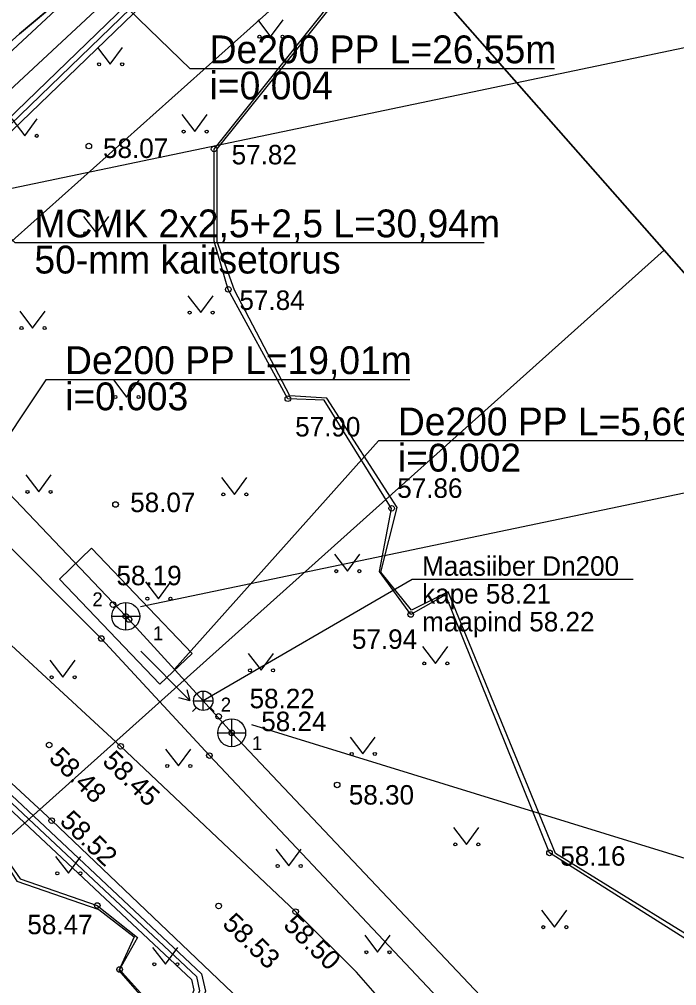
# Model space of a CAD drawing. Extents: x 639513 to 640386, y 6456184 to 6456827.
# Drawn here: x 640152.56 to 640176.17, y 6456562.03 to 6456596.75 of the extents above; entities that cross this region are included whole.
import ezdxf

# ---------------------------------------------------------------- set-up
doc = ezdxf.new("R2010")
doc.units = 0
for name, color, linetype in [('ABIJOONIS', 7, 'Continuous'), ('AED', 7, 'Continuous'), ('HALJASTUS', 7, 'Continuous'), ('KORGUS-EH2000', 7, 'Continuous'), ('KPKAABEL', 7, 'Continuous'), ('MOOTPIIR', 7, 'Continuous'), ('MPKAABEL', 7, 'Continuous'), ('PIIR', 7, 'Continuous'), ('SKKAEV', 7, 'Continuous'), ('SKTRASS', 7, 'Continuous'), ('TEE', 7, 'Continuous'), ('TORUNR', 7, 'Continuous'), ('VTRASS', 7, 'Continuous')]:
    doc.layers.add(name, color=color, linetype=linetype)

msp = doc.modelspace()

# ---------------------------------------------------------------- linework, layer by layer
at = {"layer": 'ABIJOONIS'}
for p, q in [((640144.004, 6456588.953), (640180.838, 6456596.661)), ((640156.904, 6456575.649), (640182.926, 6456581.099)), ((640156.918, 6456574.049), (640158.675, 6456572.27)), ((640158.571, 6456572.67), (640158.675, 6456572.27)), ((640158.277, 6456572.38), (640158.675, 6456572.27)), ((640160.895, 6456571.416), (640191.292, 6456562.028))]:
    msp.add_line(p, q, dxfattribs=at)
at = {"layer": 'AED'}
msp.add_lwpolyline([(640156.478, 6456598.189), (640147.233, 6456589.582), (640143.408, 6456586.07)], dxfattribs=at)
at = {"layer": 'HALJASTUS'}
for p, q in [((640161.121, 6456596.736), (640161.584, 6456596.129)), ((640161.584, 6456596.129), (640162.03, 6456596.736)), ((640155.358, 6456595.744), (640155.822, 6456595.138)), ((640155.822, 6456595.138), (640156.267, 6456595.744)), ((640158.394, 6456593.328), (640158.858, 6456592.721)), ((640158.858, 6456592.721), (640159.303, 6456593.328)), ((640152.292, 6456593.173), (640152.755, 6456592.566)), ((640152.755, 6456592.566), (640153.201, 6456593.173)), ((640154.863, 6456589.672), (640155.326, 6456589.066)), ((640155.326, 6456589.066), (640155.772, 6456589.672)), ((640158.611, 6456586.822), (640159.075, 6456586.216)), ((640159.075, 6456586.216), (640159.52, 6456586.822)), ((640152.57, 6456586.265), (640153.034, 6456585.658)), ((640153.034, 6456585.658), (640153.479, 6456586.265)), ((640155.947, 6456583.786), (640156.411, 6456583.18)), ((640156.411, 6456583.18), (640156.856, 6456583.786)), ((640152.787, 6456580.379), (640153.251, 6456579.772)), ((640153.251, 6456579.772), (640153.696, 6456580.379)), ((640159.819, 6456580.286), (640160.283, 6456579.679)), ((640160.283, 6456579.679), (640160.728, 6456580.286)), ((640163.878, 6456577.529), (640164.341, 6456576.922)), ((640164.341, 6456576.922), (640164.787, 6456577.529)), ((640157.093, 6456576.537), (640157.557, 6456575.931)), ((640157.557, 6456575.931), (640158.002, 6456576.537)), ((640167.038, 6456574.214), (640167.501, 6456573.607)), ((640167.501, 6456573.607), (640167.947, 6456574.214)), ((640160.78, 6456573.966), (640161.243, 6456573.359)), ((640161.243, 6456573.359), (640161.689, 6456573.966)), ((640153.655, 6456573.718), (640154.118, 6456573.111)), ((640154.118, 6456573.111), (640154.564, 6456573.718)), ((640164.435, 6456570.961), (640164.899, 6456570.354)), ((640164.899, 6456570.354), (640165.344, 6456570.961)), ((640157.806, 6456570.527), (640158.269, 6456569.921)), ((640158.269, 6456569.921), (640158.715, 6456570.527)), ((640168.153, 6456567.708), (640168.616, 6456567.102)), ((640168.616, 6456567.102), (640169.062, 6456567.708)), ((640161.771, 6456566.934), (640162.235, 6456566.327)), ((640162.235, 6456566.327), (640162.68, 6456566.934)), ((640153.856, 6456566.67), (640154.319, 6456566.064)), ((640154.319, 6456566.064), (640154.765, 6456566.67)), ((640171.313, 6456564.734), (640171.776, 6456564.128)), ((640171.776, 6456564.128), (640172.222, 6456564.734)), ((640164.962, 6456563.836), (640165.425, 6456563.229)), ((640165.425, 6456563.229), (640165.871, 6456563.836)), ((640157.341, 6456563.402), (640157.805, 6456562.796)), ((640157.805, 6456562.796), (640158.25, 6456563.402))]:
    msp.add_line(p, q, dxfattribs=at)
for points in [[(640205.603, 6456535.352), (640196.678, 6456543.296), (640190.561, 6456548.236), (640183.199, 6456559.459), (640171.602, 6456566.798), (640167.859, 6456576.069), (640166.617, 6456575.364), (640165.489, 6456576.906), (640165.93, 6456579.18), (640163.511, 6456583.07), (640162.203, 6456583.12), (640160.061, 6456587.048), (640159.553, 6456588.782), (640159.549, 6456592.093), (640164.009, 6456597.678), (640167.979, 6456603.684), (640171.451, 6456608.073), (640167.596, 6456612.305), (640164.124, 6456616.497), (640163.435, 6456618.206), (640167.795, 6456627.832), (640161.456, 6456631.366), (640155.934, 6456636.291), (640152.722, 6456639.719)], [(640124.832, 6456566.928), (640133.138, 6456568.562), (640135.648, 6456567.23), (640136.537, 6456568.434), (640137.864, 6456568.892), (640145.705, 6456569.146), (640147.336, 6456569.582), (640149.785, 6456566.979), (640151.476, 6456567.454), (640152.583, 6456565.863), (640155.354, 6456564.907), (640156.796, 6456563.762), (640156.158, 6456562.609), (640158.089, 6456560.454), (640159.778, 6456561.351), (640161.676, 6456559.567), (640160.483, 6456558.558), (640161.543, 6456557.284), (640162.907, 6456558.887), (640162.997, 6456559.057)]]:
    msp.add_lwpolyline(points, dxfattribs=at)
for centre in [(640161.183, 6456596.129), (640162.012, 6456596.129), (640155.421, 6456595.138), (640156.25, 6456595.138), (640153.183, 6456592.566), (640158.457, 6456592.721), (640159.286, 6456592.721), (640154.925, 6456589.066), (640155.754, 6456589.066), (640158.674, 6456586.216), (640159.502, 6456586.216), (640152.633, 6456585.658), (640153.462, 6456585.658), (640156.009, 6456583.18), (640156.838, 6456583.18), (640152.85, 6456579.772), (640153.678, 6456579.772), (640159.882, 6456579.679), (640160.711, 6456579.679), (640163.94, 6456576.922), (640164.769, 6456576.922), (640157.156, 6456575.931), (640157.984, 6456575.931), (640167.1, 6456573.607), (640167.929, 6456573.607), (640153.717, 6456573.111), (640154.546, 6456573.111), (640160.842, 6456573.359), (640161.671, 6456573.359), (640164.498, 6456570.354), (640165.326, 6456570.354), (640157.868, 6456569.921), (640158.697, 6456569.921), (640168.215, 6456567.102), (640169.044, 6456567.102), (640161.834, 6456566.327), (640162.662, 6456566.327), (640153.918, 6456566.064), (640154.747, 6456566.064), (640171.375, 6456564.128), (640172.204, 6456564.128), (640165.024, 6456563.229), (640165.853, 6456563.229), (640157.404, 6456562.796), (640158.232, 6456562.796)]:
    msp.add_circle(centre, 0.055, dxfattribs=at)
at = {"layer": 'KORGUS-EH2000'}
for centre in [(640155.052, 6456592.199), (640159.549, 6456592.093), (640160.061, 6456587.048), (640162.203, 6456583.12), (640156.012, 6456579.317), (640165.93, 6456579.18), (640155.922, 6456575.721), (640156.381, 6456575.3), (640156.498, 6456575.184), (640166.617, 6456575.364), (640155.501, 6456574.504), (640159.713, 6456571.703), (640160.186, 6456571.113), (640153.627, 6456570.676), (640156.195, 6456570.629), (640159.384, 6456570.295), (640163.974, 6456569.241), (640153.719, 6456567.958), (640171.602, 6456566.798), (640155.354, 6456564.907), (640159.716, 6456564.892), (640162.479, 6456564.687), (640156.158, 6456562.609)]:
    msp.add_circle(centre, 0.1, dxfattribs=at)
at = {"layer": 'KPKAABEL'}
msp.add_lwpolyline([(640133.203, 6456565.542), (640133.212, 6456566.591), (640138.739, 6456575.841), (640146.766, 6456583.853), (640167.602, 6456602.482), (640175.056, 6456607.497), (640178.134, 6456609.766)], dxfattribs=at)
at = {"layer": 'MOOTPIIR'}
for points in [[(640205.857, 6456535.459), (640196.804, 6456543.595), (640190.763, 6456548.351), (640183.255, 6456559.713), (640171.816, 6456566.778), (640167.962, 6456576.183), (640166.647, 6456575.526), (640165.546, 6456576.887), (640166.127, 6456579.211), (640163.604, 6456583.141), (640162.273, 6456583.218), (640160.285, 6456587.026), (640159.658, 6456588.754), (640159.658, 6456592.103), (640164.124, 6456597.685), (640168.115, 6456603.695), (640171.54, 6456608.053), (640164.384, 6456616.494), (640163.65, 6456618.238), (640167.993, 6456627.979), (640161.554, 6456631.558), (640155.896, 6456636.512), (640152.807, 6456639.999)], [(640124.906, 6456566.748), (640133.133, 6456568.369), (640135.764, 6456566.992), (640136.651, 6456568.323), (640137.889, 6456568.736), (640145.581, 6456569.011), (640147.279, 6456569.393), (640149.741, 6456566.824), (640151.5, 6456567.314), (640152.463, 6456565.784), (640155.414, 6456564.76), (640156.684, 6456563.781), (640156.133, 6456562.573), (640158.037, 6456560.386), (640159.773, 6456561.25), (640161.57, 6456559.591), (640160.407, 6456558.52), (640161.524, 6456557.129), (640163.023, 6456558.872), (640165.025, 6456556.973), (640170.653, 6456555.431), (640192.522, 6456531.789)]]:
    msp.add_lwpolyline(points, dxfattribs=at)
at = {"layer": 'MPKAABEL'}
for points in [[(640138.489, 6456639.9), (640146.388, 6456631.211), (640157.109, 6456619.384), (640167.676, 6456608.001), (640167.725, 6456607.828), (640167.67, 6456607.668), (640161.233, 6456601.677), (640150.783, 6456591.576), (640142.168, 6456583.515), (640139.785, 6456580.766), (640139.505, 6456580.022), (640150.724, 6456570.04), (640158.92, 6456562.353), (640159.033, 6456561.844), (640158.878, 6456561.455), (640157.667, 6456559.665), (640157.174, 6456559.311), (640155.944, 6456558.361)], [(640138.665, 6456640.004), (640146.536, 6456631.345), (640157.256, 6456619.519), (640167.855, 6456608.101), (640167.935, 6456607.822), (640167.842, 6456607.555), (640161.371, 6456601.532), (640150.926, 6456591.436), (640142.312, 6456583.377), (640139.955, 6456580.648), (640139.681, 6456580.099), (640150.86, 6456570.187), (640159.102, 6456562.456), (640159.242, 6456561.827), (640159.055, 6456561.36), (640157.813, 6456559.523), (640157.294, 6456559.15), (640156.033, 6456558.182)], [(640138.383, 6456639.72), (640146.24, 6456631.076), (640156.961, 6456619.249), (640167.497, 6456607.9), (640167.516, 6456607.834), (640167.497, 6456607.781), (640161.096, 6456601.822), (640150.641, 6456591.716), (640142.025, 6456583.655), (640139.647, 6456580.9), (640139.303, 6456579.975), (640150.588, 6456569.894), (640158.738, 6456562.249), (640158.824, 6456561.861), (640158.7, 6456561.549), (640157.521, 6456559.806), (640157.055, 6456559.471), (640155.824, 6456558.521)], [(640158.972, 6456600.741), (640158.479, 6456600.832), (640158.18, 6456600.714), (640157.877, 6456600.562), (640156.904, 6456599.884), (640152.564, 6456596.23), (640146.003, 6456590.291), (640141.651, 6456586.55), (640139.522, 6456583.965), (640137.941, 6456581.689), (640136.603, 6456579.923)], [(640136.603, 6456579.923), (640137.941, 6456581.689), (640139.522, 6456583.965), (640141.651, 6456586.55), (640146.003, 6456590.291), (640152.564, 6456596.23), (640156.247, 6456599.324), (640156.904, 6456599.884), (640157.872, 6456600.559), (640158.18, 6456600.714), (640158.479, 6456600.832), (640158.972, 6456600.741)], [(640169.252, 6456588.718), (640152.401, 6456588.718), (640148.475, 6456592.529)]]:
    msp.add_lwpolyline(points, dxfattribs=at)
at = {"layer": 'PIIR'}
for points in [[(640126.07, 6456566.23), (640133.96, 6456551.05), (640175.72, 6456588.46), (640164.15, 6456601.61), (640170.59, 6456607.72), (640129.27, 6456652.45), (640082.43, 6456610.33)], [(640129.27, 6456652.45), (640170.59, 6456607.72), (640164.15, 6456601.61), (640175.72, 6456588.46), (640225.64, 6456531.7), (640244.59, 6456636.47)], [(640046.42, 6456546.85), (640095.93, 6456493.21), (640015.07, 6456419.96), (640032.74, 6456361.31), (640100.58, 6456288.92), (640223.99, 6456399.7), (640210.37, 6456446.85), (640225.64, 6456531.7), (640175.72, 6456588.46), (640133.96, 6456551.05), (640126.07, 6456566.23), (640082.43, 6456610.33)]]:
    msp.add_lwpolyline(points, close=True, dxfattribs=at)
at = {"layer": 'SKKAEV'}
for p, q in [((640156.381, 6456574.8), (640156.381, 6456575.8)), ((640155.881, 6456575.3), (640156.881, 6456575.3)), ((640159.162, 6456571.914), (640159.162, 6456572.614)), ((640158.812, 6456572.264), (640159.512, 6456572.264)), ((640158.915, 6456572.017), (640158.775, 6456571.877)), ((640159.409, 6456572.017), (640159.549, 6456571.877)), ((640160.186, 6456570.613), (640160.186, 6456571.613)), ((640159.686, 6456571.113), (640160.686, 6456571.113))]:
    msp.add_line(p, q, dxfattribs=at)
msp.add_lwpolyline([(640155.154, 6456577.744), (640153.996, 6456576.639), (640157.608, 6456572.856), (640158.766, 6456573.961)], close=True, dxfattribs=at)
for centre, radius in [((640156.381, 6456575.3), 0.5), ((640159.162, 6456572.264), 0.35), ((640160.186, 6456571.113), 0.5)]:
    msp.add_circle(centre, radius, dxfattribs=at)
at = {"layer": 'SKTRASS'}
msp.add_line((640160.186, 6456571.113), (640201.952, 6456526.949), dxfattribs=at)
for points in [[(640171.776, 6456594.975), (640158.695, 6456594.975), (640154.259, 6456599.28)], [(640143.279, 6456589.071), (640156.381, 6456575.3)], [(640166.583, 6456583.804), (640153.502, 6456583.804), (640151.358, 6456580.58)], [(640178.539, 6456581.6), (640165.458, 6456581.6), (640158.134, 6456573.402)], [(640174.603, 6456576.628), (640166.672, 6456576.628), (640159.162, 6456572.264)], [(640156.381, 6456575.3), (640159.162, 6456572.264), (640160.186, 6456571.113)]]:
    msp.add_lwpolyline(points, dxfattribs=at)
at = {"layer": 'TEE'}
for points in [[(640142.787, 6456582.91), (640144.541, 6456584.711), (640142.743, 6456586.862), (640149.407, 6456592.963), (640156.247, 6456599.324), (640162.492, 6456605.086), (640164.786, 6456607.16), (640164.838, 6456607.207)], [(640165.51, 6456561.558), (640164.662, 6456562.511), (640162.479, 6456564.687), (640156.195, 6456570.629), (640150.058, 6456576.286), (640144.71, 6456581.06), (640142.333, 6456583.345), (640142.116, 6456583.606), (640141.975, 6456583.868), (640141.89, 6456584.188), (640141.837, 6456584.489), (640141.852, 6456584.601), (640141.773, 6456584.78), (640141.955, 6456584.996), (640141.994, 6456584.958), (640142.136, 6456585.174)], [(640137.32, 6456580.695), (640137.835, 6456581.158), (640138.161, 6456581.393), (640138.412, 6456581.458), (640138.726, 6456581.418), (640139.07, 6456581.353), (640139.792, 6456580.743), (640140.357, 6456580.223), (640146.79, 6456574.37), (640153.719, 6456567.958), (640160.478, 6456561.52)]]:
    msp.add_lwpolyline(points, dxfattribs=at)
at = {"layer": 'VTRASS'}
msp.add_lwpolyline([(640125.484, 6456604.604), (640155.501, 6456574.504), (640159.384, 6456570.295), (640199.06, 6456528.185)], dxfattribs=at)

# ---------------------------------------------------------------- texts
at = {"layer": 'KORGUS-EH2000'}
for s, p in [('58.07', (640155.562, 6456591.771)), ('57.82', (640160.183, 6456591.541)), ('57.84', (640160.463, 6456586.31)), ('57.90', (640162.465, 6456581.762)), ('57.86', (640166.131, 6456579.557)), ('58.07', (640156.538, 6456579.044)), ('58.19', (640156.045, 6456576.416)), ('57.94', (640164.504, 6456574.13)), ('58.22', (640160.827, 6456571.995)), ('58.24', (640161.246, 6456571.173)), ('58.30', (640164.391, 6456568.534)), ('58.16', (640171.988, 6456566.339)), ('58.47', (640152.844, 6456563.875))]:
    msp.add_text(s, height=0.7, dxfattribs=at).set_placement(p)
for s, p in [('58.48', (640153.576, 6456570.16)), ('58.45', (640155.501, 6456570.044)), ('58.52', (640153.97, 6456567.892)), ('58.53', (640159.812, 6456564.206)), ('58.50', (640162.002, 6456564.156))]:
    msp.add_text(s, height=0.7, rotation=315.9203, dxfattribs=at).set_placement(p)
at = {"layer": 'MPKAABEL'}
for s, p in [('MCMK 2x2,5+2,5 L=30,94m', (640153.098, 6456588.919)), ('50-mm kaitsetorus', (640153.098, 6456587.619))]:
    msp.add_text(s, height=1, dxfattribs=at).set_placement(p)
at = {"layer": 'SKTRASS'}
for s, height, p in [('De200 PP L=26,55m', 1, (640159.392, 6456595.175)), ('i=0.004', 1, (640159.392, 6456593.875)), ('De200 PP L=19,01m', 1, (640154.199, 6456584.004)), ('i=0.003', 1, (640154.199, 6456582.704)), ('De200 PP L=5,66m', 1, (640166.155, 6456581.8)), ('i=0.002', 1, (640166.155, 6456580.5)), ('Maasiiber Dn200', 0.7, (640167.024, 6456576.757)), ('kape 58.21', 0.7, (640167.024, 6456575.757)), ('maapind 58.22', 0.7, (640167.024, 6456574.757))]:
    msp.add_text(s, height=height, dxfattribs=at).set_placement(p)
at = {"layer": 'TORUNR'}
for s, p in [('2', (640155.18, 6456575.66)), ('1', (640157.354, 6456574.437)), ('2', (640159.791, 6456571.877)), ('1', (640160.914, 6456570.491))]:
    msp.add_text(s, height=0.5, dxfattribs=at).set_placement(p)

doc.saveas('drawing.dxf')
